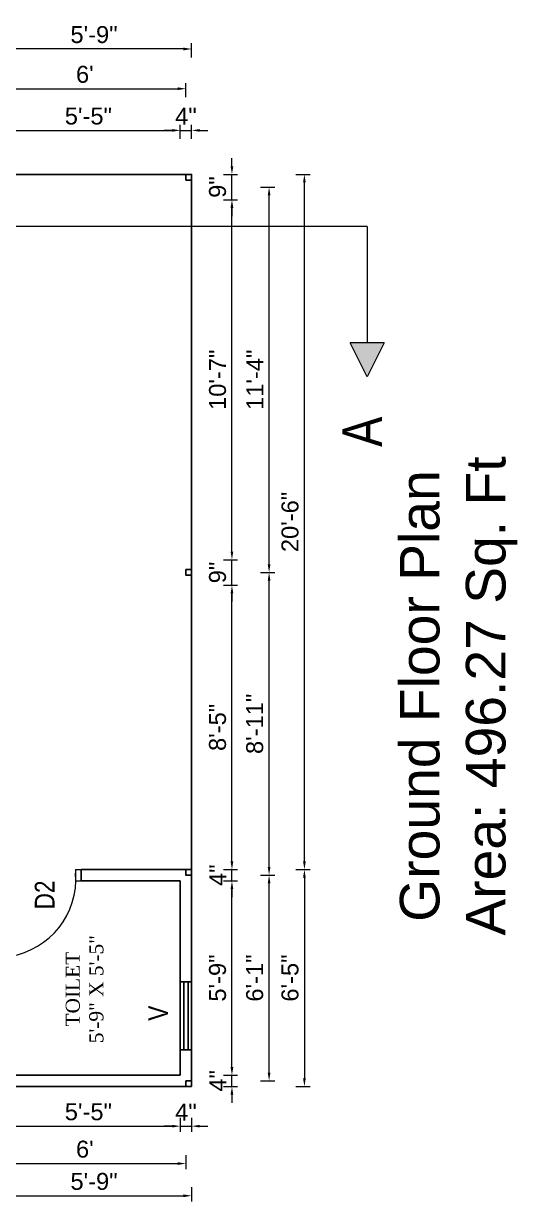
# Model space of a CAD drawing. Header units: inches. Extents: x 376358 to 406049, y -63575 to -53607.
# Drawn here: x 401661.8 to 401836.4, y -60130.7 to -59713.9 of the extents above; entities that cross this region are included whole.
import ezdxf

# ---------------------------------------------------------------- set-up
doc = ezdxf.new("R2010")
doc.units = ezdxf.units.IN
doc.header["$LTSCALE"] = 2
doc.header["$MEASUREMENT"] = 0
doc.header["$PDMODE"] = 34
doc.layers.get('0').update_dxf_attribs({"linetype": 'CONTINUOUS'})
doc.layers.get('DEFPOINTS').update_dxf_attribs({"color": 141, "linetype": 'CONTINUOUS'})
doc.layers.add('dimension', color=160, linetype='CONTINUOUS', lineweight=15)
doc.layers.add('steps', color=253, linetype='CONTINUOUS', lineweight=20)
doc.styles.add('Lettring Text', font='arial.ttf')
doc.styles.get("Standard").update_dxf_attribs({"font": 'ARIALN.TTF'})
doc.dimstyles.new('Copy of Standard', dxfattribs={"dimtxt": 6, "dimasz": 2.875, "dimexe": 2, "dimexo": 4, "dimgap": 2, "dimtad": 1, "dimdec": 0, "dimrnd": 1, "dimzin": 0, "dimdsep": 46, "dimlunit": 4, "dimtxsty": 'Lettring Text', "dimcen": 0.1, "dimclrd": 7, "dimclre": 7, "dimclrt": 7, "dimazin": 0, "dimtfac": 0.645, "dimtdec": 0, "dimtmove": 1, "dimatfit": 0, "dimfxl": 3, "dimfxlon": 1, "dimtfillclr": 256, "dimtolj": 1, "dimtzin": 0, "dimlwd": -1, "dimlwe": -1, "dimarcsym": 2})

# ---------------------------------------------------------------- blocks, each defined once
blk = doc.blocks.new('*D1199')
at = {"layer": 'DEFPOINTS', "color": 0, "ltscale": 0.5, "transparency": 16777216}
for p in [(401717.24, -59751.74), (401652.24, -59767.29), (401717.24, -60017.29)]:
    blk.add_point(p, dxfattribs=at)
at = {"layer": 'steps', "color": 7, "ltscale": 0.5, "transparency": 16777216}
for p, q in [((401652.24, -59754.74), (401652.24, -59749.74)), ((401717.24, -59754.74), (401717.24, -59749.74)), ((401655.12, -59751.74), (401714.37, -59751.74))]:
    blk.add_line(p, q, dxfattribs=at)
for points in [[(401655.12, -59751.26), (401655.12, -59752.22), (401652.24, -59751.74)], [(401714.37, -59751.26), (401714.37, -59752.22), (401717.24, -59751.74)]]:
    blk.add_solid(points, dxfattribs=at)
at = {"layer": 'steps', "color": 7, "ltscale": 0.5, "transparency": 16777216, "insert": (401684.74, -59746.69), "char_height": 6, "attachment_point": 5, "style": 'Lettring Text'}
blk.add_mtext('\\A1;5\'-5"', dxfattribs=at)
blk = doc.blocks.new('*D1200')
at = {"layer": 'DEFPOINTS', "color": 0, "ltscale": 0.5, "transparency": 16777216}
for p in [(401721.24, -59751.74), (401717.24, -60017.29), (401721.24, -60013.29)]:
    blk.add_point(p, dxfattribs=at)
at = {"layer": 'steps', "color": 7, "ltscale": 0.5, "transparency": 16777216}
for p, q in [((401717.24, -59754.74), (401717.24, -59749.74)), ((401721.24, -59754.74), (401721.24, -59749.74)), ((401714.37, -59751.74), (401711.49, -59751.74)), ((401717.24, -59751.74), (401721.24, -59751.74)), ((401724.12, -59751.74), (401726.99, -59751.74))]:
    blk.add_line(p, q, dxfattribs=at)
for points in [[(401714.37, -59751.26), (401714.37, -59752.22), (401717.24, -59751.74)], [(401724.12, -59751.26), (401724.12, -59752.22), (401721.24, -59751.74)]]:
    blk.add_solid(points, dxfattribs=at)
at = {"layer": 'steps', "color": 7, "ltscale": 0.5, "transparency": 16777216, "insert": (401719.24, -59746.74), "char_height": 6, "attachment_point": 5, "style": 'Lettring Text'}
blk.add_mtext('\\A1;4"', dxfattribs=at)
blk = doc.blocks.new('*D1202')
at = {"layer": 'DEFPOINTS', "color": 0, "ltscale": 0.5, "transparency": 16777216}
for p in [(401719.24, -59736.99), (401647.74, -59751.74), (401719.24, -59751.74)]:
    blk.add_point(p, dxfattribs=at)
at = {"layer": 'steps', "color": 7, "ltscale": 0.5, "transparency": 16777216}
for p, q in [((401647.74, -59739.99), (401647.74, -59734.99)), ((401650.62, -59736.99), (401716.37, -59736.99)), ((401719.24, -59739.99), (401719.24, -59734.99))]:
    blk.add_line(p, q, dxfattribs=at)
for points in [[(401650.62, -59736.51), (401650.62, -59737.47), (401647.74, -59736.99)], [(401716.37, -59736.51), (401716.37, -59737.47), (401719.24, -59736.99)]]:
    blk.add_solid(points, dxfattribs=at)
at = {"layer": 'steps', "color": 7, "ltscale": 0.5, "transparency": 16777216, "insert": (401683.49, -59731.93), "char_height": 6, "attachment_point": 5, "style": 'Lettring Text'}
blk.add_mtext("\\A1;6'", dxfattribs=at)
blk = doc.blocks.new('*D1203')
at = {"layer": 'DEFPOINTS', "color": 0, "ltscale": 0.5, "transparency": 16777216}
for p in [(401652.24, -59722.93), (401652.24, -59767.29), (401721.24, -59767.29)]:
    blk.add_point(p, dxfattribs=at)
at = {"layer": 'steps', "color": 7, "ltscale": 0.5, "transparency": 16777216}
for p, q in [((401652.24, -59725.93), (401652.24, -59720.93)), ((401721.24, -59725.93), (401721.24, -59720.93)), ((401718.37, -59722.93), (401655.12, -59722.93))]:
    blk.add_line(p, q, dxfattribs=at)
for points in [[(401655.12, -59722.45), (401655.12, -59723.41), (401652.24, -59722.93)], [(401718.37, -59722.45), (401718.37, -59723.41), (401721.24, -59722.93)]]:
    blk.add_solid(points, dxfattribs=at)
at = {"layer": 'steps', "color": 7, "ltscale": 0.5, "transparency": 16777216, "insert": (401686.74, -59717.87), "char_height": 6, "attachment_point": 5, "style": 'Lettring Text'}
blk.add_mtext('\\A1;5\'-9"', dxfattribs=at)
blk = doc.blocks.new('*D1205')
at = {"layer": 'DEFPOINTS', "color": 0, "ltscale": 0.5, "transparency": 16777216}
for p in [(401717.24, -60086.06), (401735.5, -60086.06), (401721.24, -60090.06)]:
    blk.add_point(p, dxfattribs=at)
at = {"layer": 'steps', "color": 7, "ltscale": 0.5, "transparency": 16777216}
for p, q in [((401735.5, -60083.18), (401735.5, -60080.31)), ((401732.5, -60086.06), (401737.5, -60086.06)), ((401735.5, -60090.06), (401735.5, -60086.06)), ((401732.5, -60090.06), (401737.5, -60090.06)), ((401735.5, -60092.93), (401735.5, -60095.81))]:
    blk.add_line(p, q, dxfattribs=at)
for points in [[(401735.02, -60083.18), (401735.98, -60083.18), (401735.5, -60086.06)], [(401735.02, -60092.93), (401735.98, -60092.93), (401735.5, -60090.06)]]:
    blk.add_solid(points, dxfattribs=at)
at = {"layer": 'steps', "color": 7, "ltscale": 0.5, "transparency": 16777216, "insert": (401730.5, -60088.06), "char_height": 6, "attachment_point": 5, "rotation": 90, "style": 'Lettring Text'}
blk.add_mtext('\\A1;4"', dxfattribs=at)
blk = doc.blocks.new('*D1206')
at = {"layer": 'DEFPOINTS', "color": 0, "ltscale": 0.5, "transparency": 16777216}
for p in [(401717.24, -60017.29), (401735.5, -60017.29), (401717.24, -60086.06)]:
    blk.add_point(p, dxfattribs=at)
at = {"layer": 'steps', "color": 7, "ltscale": 0.5, "transparency": 16777216}
for p, q in [((401732.5, -60017.29), (401737.5, -60017.29)), ((401735.5, -60083.18), (401735.5, -60020.16)), ((401732.5, -60086.06), (401737.5, -60086.06))]:
    blk.add_line(p, q, dxfattribs=at)
for points in [[(401735.02, -60020.16), (401735.98, -60020.16), (401735.5, -60017.29)], [(401735.02, -60083.18), (401735.98, -60083.18), (401735.5, -60086.06)]]:
    blk.add_solid(points, dxfattribs=at)
at = {"layer": 'steps', "color": 7, "ltscale": 0.5, "transparency": 16777216, "insert": (401730.43, -60051.67), "char_height": 6, "attachment_point": 5, "rotation": 90, "style": 'Lettring Text'}
blk.add_mtext('\\A1;5\'-9"', dxfattribs=at)
blk = doc.blocks.new('*D1207')
at = {"layer": 'DEFPOINTS', "color": 0, "ltscale": 0.5, "transparency": 16777216}
for p in [(401717.24, -60017.29), (401721.24, -60013.29), (401735.5, -60013.29)]:
    blk.add_point(p, dxfattribs=at)
at = {"layer": 'steps', "color": 7, "ltscale": 0.5, "transparency": 16777216}
for p, q in [((401735.5, -60010.41), (401735.5, -60007.54)), ((401732.5, -60013.29), (401737.5, -60013.29)), ((401732.5, -60017.29), (401737.5, -60017.29)), ((401735.5, -60017.29), (401735.5, -60013.29)), ((401735.5, -60020.16), (401735.5, -60023.04))]:
    blk.add_line(p, q, dxfattribs=at)
for points in [[(401735.02, -60010.41), (401735.98, -60010.41), (401735.5, -60013.29)], [(401735.02, -60020.16), (401735.98, -60020.16), (401735.5, -60017.29)]]:
    blk.add_solid(points, dxfattribs=at)
at = {"layer": 'steps', "color": 7, "ltscale": 0.5, "transparency": 16777216, "insert": (401730.5, -60015.29), "char_height": 6, "attachment_point": 5, "rotation": 90, "style": 'Lettring Text'}
blk.add_mtext('\\A1;4"', dxfattribs=at)
blk = doc.blocks.new('*D1208')
at = {"layer": 'DEFPOINTS', "color": 0, "ltscale": 0.5, "transparency": 16777216}
for p in [(401643.24, -59912.67), (401735.5, -59912.67), (401721.24, -60013.29)]:
    blk.add_point(p, dxfattribs=at)
at = {"layer": 'steps', "color": 7, "ltscale": 0.5, "transparency": 16777216}
for p, q in [((401732.5, -59912.67), (401737.5, -59912.67)), ((401735.5, -60010.41), (401735.5, -59915.55)), ((401732.5, -60013.29), (401737.5, -60013.29))]:
    blk.add_line(p, q, dxfattribs=at)
for points in [[(401735.02, -59915.55), (401735.98, -59915.55), (401735.5, -59912.67)], [(401735.02, -60010.41), (401735.98, -60010.41), (401735.5, -60013.29)]]:
    blk.add_solid(points, dxfattribs=at)
at = {"layer": 'steps', "color": 7, "ltscale": 0.5, "transparency": 16777216, "insert": (401730.43, -59962.98), "char_height": 6, "attachment_point": 5, "rotation": 90, "style": 'Lettring Text'}
blk.add_mtext('\\A1;8\'-5"', dxfattribs=at)
blk = doc.blocks.new('*D1209')
at = {"layer": 'DEFPOINTS', "color": 0, "ltscale": 0.5, "transparency": 16777216}
for p in [(401643.24, -59903.67), (401735.5, -59903.67), (401643.24, -59912.67)]:
    blk.add_point(p, dxfattribs=at)
at = {"layer": 'steps', "color": 7, "ltscale": 0.5, "transparency": 16777216}
for p, q in [((401735.5, -59900.8), (401735.5, -59897.92)), ((401732.5, -59903.67), (401737.5, -59903.67)), ((401735.5, -59912.67), (401735.5, -59903.67)), ((401732.5, -59912.67), (401737.5, -59912.67)), ((401735.5, -59915.55), (401735.5, -59918.42))]:
    blk.add_line(p, q, dxfattribs=at)
for points in [[(401735.02, -59900.8), (401735.98, -59900.8), (401735.5, -59903.67)], [(401735.02, -59915.55), (401735.98, -59915.55), (401735.5, -59912.67)]]:
    blk.add_solid(points, dxfattribs=at)
at = {"layer": 'steps', "color": 7, "ltscale": 0.5, "transparency": 16777216, "insert": (401730.43, -59908.17), "char_height": 6, "attachment_point": 5, "rotation": 90, "style": 'Lettring Text'}
blk.add_mtext('\\A1;9"', dxfattribs=at)
blk = doc.blocks.new('*D1210')
at = {"layer": 'DEFPOINTS', "color": 0, "ltscale": 0.5, "transparency": 16777216}
for p in [(401643.24, -59776.29), (401735.5, -59776.29), (401643.24, -59903.67)]:
    blk.add_point(p, dxfattribs=at)
at = {"layer": 'steps', "color": 7, "ltscale": 0.5, "transparency": 16777216}
for p, q in [((401732.5, -59776.29), (401737.5, -59776.29)), ((401735.5, -59900.8), (401735.5, -59779.16)), ((401732.5, -59903.67), (401737.5, -59903.67))]:
    blk.add_line(p, q, dxfattribs=at)
for points in [[(401735.02, -59779.16), (401735.98, -59779.16), (401735.5, -59776.29)], [(401735.02, -59900.8), (401735.98, -59900.8), (401735.5, -59903.67)]]:
    blk.add_solid(points, dxfattribs=at)
at = {"layer": 'steps', "color": 7, "ltscale": 0.5, "transparency": 16777216, "insert": (401730.43, -59839.98), "char_height": 6, "attachment_point": 5, "rotation": 90, "style": 'Lettring Text'}
blk.add_mtext('\\A1;10\'-7"', dxfattribs=at)
blk = doc.blocks.new('*D1211')
at = {"layer": 'DEFPOINTS', "color": 0, "ltscale": 0.5, "transparency": 16777216}
for p in [(401652.24, -59767.29), (401735.5, -59767.29), (401643.24, -59776.29)]:
    blk.add_point(p, dxfattribs=at)
at = {"layer": 'steps', "color": 7, "ltscale": 0.5, "transparency": 16777216}
for p, q in [((401735.5, -59764.41), (401735.5, -59761.54)), ((401732.5, -59767.29), (401737.5, -59767.29)), ((401735.5, -59776.29), (401735.5, -59767.29)), ((401732.5, -59776.29), (401737.5, -59776.29)), ((401735.5, -59779.16), (401735.5, -59782.04))]:
    blk.add_line(p, q, dxfattribs=at)
for points in [[(401735.02, -59764.41), (401735.98, -59764.41), (401735.5, -59767.29)], [(401735.02, -59779.16), (401735.98, -59779.16), (401735.5, -59776.29)]]:
    blk.add_solid(points, dxfattribs=at)
at = {"layer": 'steps', "color": 7, "ltscale": 0.5, "transparency": 16777216, "insert": (401730.43, -59771.79), "char_height": 6, "attachment_point": 5, "rotation": 90, "style": 'Lettring Text'}
blk.add_mtext('\\A1;9"', dxfattribs=at)
blk = doc.blocks.new('*D1212')
at = {"layer": 'DEFPOINTS', "color": 0, "ltscale": 0.5, "transparency": 16777216}
for p in [(401735.5, -60015.29), (401748.63, -60015.29), (401735.5, -60088.06)]:
    blk.add_point(p, dxfattribs=at)
at = {"layer": 'steps', "color": 7, "ltscale": 0.5, "transparency": 16777216}
for p, q in [((401745.63, -60015.29), (401750.63, -60015.29)), ((401748.63, -60085.18), (401748.63, -60018.16)), ((401745.63, -60088.06), (401750.63, -60088.06))]:
    blk.add_line(p, q, dxfattribs=at)
for points in [[(401748.15, -60018.16), (401749.11, -60018.16), (401748.63, -60015.29)], [(401748.15, -60085.18), (401749.11, -60085.18), (401748.63, -60088.06)]]:
    blk.add_solid(points, dxfattribs=at)
at = {"layer": 'steps', "color": 7, "ltscale": 0.5, "transparency": 16777216, "insert": (401743.57, -60051.67), "char_height": 6, "attachment_point": 5, "rotation": 90, "style": 'Lettring Text'}
blk.add_mtext('\\A1;6\'-1"', dxfattribs=at)
blk = doc.blocks.new('*D1213')
at = {"layer": 'DEFPOINTS', "color": 0, "ltscale": 0.5, "transparency": 16777216}
for p in [(401735.5, -59908.17), (401748.63, -59908.17), (401735.5, -60015.29)]:
    blk.add_point(p, dxfattribs=at)
at = {"layer": 'steps', "color": 7, "ltscale": 0.5, "transparency": 16777216}
for p, q in [((401745.63, -59908.17), (401750.63, -59908.17)), ((401748.63, -60012.41), (401748.63, -59911.05)), ((401745.63, -60015.29), (401750.63, -60015.29))]:
    blk.add_line(p, q, dxfattribs=at)
for points in [[(401748.15, -59911.05), (401749.11, -59911.05), (401748.63, -59908.17)], [(401748.15, -60012.41), (401749.11, -60012.41), (401748.63, -60015.29)]]:
    blk.add_solid(points, dxfattribs=at)
at = {"layer": 'steps', "color": 7, "ltscale": 0.5, "transparency": 16777216, "insert": (401743.57, -59961.73), "char_height": 6, "attachment_point": 5, "rotation": 90, "style": 'Lettring Text'}
blk.add_mtext('\\A1;8\'-11"', dxfattribs=at)
blk = doc.blocks.new('*D1214')
at = {"layer": 'DEFPOINTS', "color": 0, "ltscale": 0.5, "transparency": 16777216}
for p in [(401735.5, -59771.79), (401748.63, -59771.79), (401735.5, -59908.17)]:
    blk.add_point(p, dxfattribs=at)
at = {"layer": 'steps', "color": 7, "ltscale": 0.5, "transparency": 16777216}
for p, q in [((401745.63, -59771.79), (401750.63, -59771.79)), ((401748.63, -59905.3), (401748.63, -59774.66)), ((401745.63, -59908.17), (401750.63, -59908.17))]:
    blk.add_line(p, q, dxfattribs=at)
for points in [[(401748.15, -59774.66), (401749.11, -59774.66), (401748.63, -59771.79)], [(401748.15, -59905.3), (401749.11, -59905.3), (401748.63, -59908.17)]]:
    blk.add_solid(points, dxfattribs=at)
at = {"layer": 'steps', "color": 7, "ltscale": 0.5, "transparency": 16777216, "insert": (401743.62, -59839.98), "char_height": 6, "attachment_point": 5, "rotation": 90, "style": 'Lettring Text'}
blk.add_mtext('\\A1;11\'-4"', dxfattribs=at)
blk = doc.blocks.new('*D1215')
at = {"layer": 'DEFPOINTS', "color": 0, "ltscale": 0.5, "transparency": 16777216}
for p in [(401721.24, -59767.29), (401761.12, -59767.29), (401721.24, -60013.29)]:
    blk.add_point(p, dxfattribs=at)
at = {"layer": 'steps', "color": 7, "ltscale": 0.5, "transparency": 16777216}
for p, q in [((401758.12, -59767.29), (401763.12, -59767.29)), ((401761.12, -60010.41), (401761.12, -59770.16)), ((401758.12, -60013.29), (401763.12, -60013.29))]:
    blk.add_line(p, q, dxfattribs=at)
for points in [[(401760.64, -59770.16), (401761.59, -59770.16), (401761.12, -59767.29)], [(401760.64, -60010.41), (401761.59, -60010.41), (401761.12, -60013.29)]]:
    blk.add_solid(points, dxfattribs=at)
at = {"layer": 'steps', "color": 7, "ltscale": 0.5, "transparency": 16777216, "insert": (401756.05, -59890.29), "char_height": 6, "attachment_point": 5, "rotation": 90, "style": 'Lettring Text'}
blk.add_mtext('\\A1;20\'-6"', dxfattribs=at)
blk = doc.blocks.new('*D1216')
at = {"layer": 'DEFPOINTS', "color": 0, "ltscale": 0.5, "transparency": 16777216}
for p in [(401721.24, -60013.29), (401721.24, -60090.06), (401761.12, -60090.06)]:
    blk.add_point(p, dxfattribs=at)
at = {"layer": 'steps', "color": 7, "ltscale": 0.5, "transparency": 16777216}
for p, q in [((401758.12, -60013.29), (401763.12, -60013.29)), ((401761.12, -60016.16), (401761.12, -60087.18)), ((401758.12, -60090.06), (401763.12, -60090.06))]:
    blk.add_line(p, q, dxfattribs=at)
for points in [[(401760.64, -60016.16), (401761.59, -60016.16), (401761.12, -60013.29)], [(401760.64, -60087.18), (401761.59, -60087.18), (401761.12, -60090.06)]]:
    blk.add_solid(points, dxfattribs=at)
at = {"layer": 'steps', "color": 7, "ltscale": 0.5, "transparency": 16777216, "insert": (401756.05, -60051.67), "char_height": 6, "attachment_point": 5, "rotation": 90, "style": 'Lettring Text'}
blk.add_mtext('\\A1;6\'-5"', dxfattribs=at)
blk = doc.blocks.new('*D1220')
at = {"layer": 'DEFPOINTS', "color": 0, "ltscale": 0.5, "transparency": 16777216}
for p in [(401652.24, -60049.06), (401717.24, -60086.06), (401717.24, -60104.08)]:
    blk.add_point(p, dxfattribs=at)
at = {"layer": 'steps', "color": 7, "ltscale": 0.5, "transparency": 16777216}
for p, q in [((401652.24, -60101.08), (401652.24, -60106.08)), ((401655.12, -60104.08), (401714.37, -60104.08)), ((401717.24, -60101.08), (401717.24, -60106.08))]:
    blk.add_line(p, q, dxfattribs=at)
for points in [[(401655.12, -60103.6), (401655.12, -60104.56), (401652.24, -60104.08)], [(401714.37, -60103.6), (401714.37, -60104.56), (401717.24, -60104.08)]]:
    blk.add_solid(points, dxfattribs=at)
at = {"layer": 'steps', "color": 7, "ltscale": 0.5, "transparency": 16777216, "insert": (401684.74, -60099.03), "char_height": 6, "attachment_point": 5, "style": 'Lettring Text'}
blk.add_mtext('\\A1;5\'-5"', dxfattribs=at)
blk = doc.blocks.new('*D1221')
at = {"layer": 'DEFPOINTS', "color": 0, "ltscale": 0.5, "transparency": 16777216}
for p in [(401717.24, -60086.06), (401721.24, -60090.06), (401721.24, -60104.08)]:
    blk.add_point(p, dxfattribs=at)
at = {"layer": 'steps', "color": 7, "ltscale": 0.5, "transparency": 16777216}
for p, q in [((401714.37, -60104.08), (401711.49, -60104.08)), ((401717.24, -60101.08), (401717.24, -60106.08)), ((401717.24, -60104.08), (401721.24, -60104.08)), ((401721.24, -60101.08), (401721.24, -60106.08)), ((401724.12, -60104.08), (401726.99, -60104.08))]:
    blk.add_line(p, q, dxfattribs=at)
for points in [[(401714.37, -60103.6), (401714.37, -60104.56), (401717.24, -60104.08)], [(401724.12, -60103.6), (401724.12, -60104.56), (401721.24, -60104.08)]]:
    blk.add_solid(points, dxfattribs=at)
at = {"layer": 'steps', "color": 7, "ltscale": 0.5, "transparency": 16777216, "insert": (401719.24, -60099.08), "char_height": 6, "attachment_point": 5, "style": 'Lettring Text'}
blk.add_mtext('\\A1;4"', dxfattribs=at)
blk = doc.blocks.new('*D1223')
at = {"layer": 'DEFPOINTS', "color": 0, "ltscale": 0.5, "transparency": 16777216}
for p in [(401647.74, -60104.08), (401719.24, -60104.08), (401719.24, -60117.31)]:
    blk.add_point(p, dxfattribs=at)
at = {"layer": 'steps', "color": 7, "ltscale": 0.5, "transparency": 16777216}
for p, q in [((401647.74, -60114.31), (401647.74, -60119.31)), ((401650.62, -60117.31), (401716.37, -60117.31)), ((401719.24, -60114.31), (401719.24, -60119.31))]:
    blk.add_line(p, q, dxfattribs=at)
for points in [[(401650.62, -60116.84), (401650.62, -60117.79), (401647.74, -60117.31)], [(401716.37, -60116.84), (401716.37, -60117.79), (401719.24, -60117.31)]]:
    blk.add_solid(points, dxfattribs=at)
at = {"layer": 'steps', "color": 7, "ltscale": 0.5, "transparency": 16777216, "insert": (401683.49, -60112.25), "char_height": 6, "attachment_point": 5, "style": 'Lettring Text'}
blk.add_mtext("\\A1;6'", dxfattribs=at)
blk = doc.blocks.new('*D1225')
at = {"layer": 'DEFPOINTS', "color": 0, "ltscale": 0.5, "transparency": 16777216}
for p in [(401652.24, -60049.06), (401721.24, -60090.06), (401721.24, -60128.72)]:
    blk.add_point(p, dxfattribs=at)
at = {"layer": 'steps', "color": 7, "ltscale": 0.5, "transparency": 16777216}
for p, q in [((401652.24, -60125.72), (401652.24, -60130.72)), ((401721.24, -60125.72), (401721.24, -60130.72)), ((401655.12, -60128.72), (401718.37, -60128.72))]:
    blk.add_line(p, q, dxfattribs=at)
for points in [[(401655.12, -60128.24), (401655.12, -60129.2), (401652.24, -60128.72)], [(401718.37, -60128.24), (401718.37, -60129.2), (401721.24, -60128.72)]]:
    blk.add_solid(points, dxfattribs=at)
at = {"layer": 'steps', "color": 7, "ltscale": 0.5, "transparency": 16777216, "insert": (401686.74, -60123.66), "char_height": 6, "attachment_point": 5, "style": 'Lettring Text'}
blk.add_mtext('\\A1;5\'-9"', dxfattribs=at)

msp = doc.modelspace()

# ---------------------------------------------------------------- hatches: boundary and pattern name
at = {"linetype": 'ByBlock', "lineweight": 5}
msp.add_hatch(color=7, dxfattribs=at).paths.add_polyline_path([(401783.33, -59838.93), (401789.33, -59826.93), (401777.33, -59826.93)])

# ---------------------------------------------------------------- linework, layer by layer
at = {"ltscale": 0.5}
for p, q in [((401721.24, -59767.29), (401478.24, -59767.29)), ((401721.24, -59767.29), (401652.24, -59767.29)), ((401721.24, -60013.29), (401721.24, -59767.29)), ((401682.24, -60013.29), (401721.24, -60013.29)), ((401682.24, -60013.29), (401682.24, -60017.29)), ((401682.24, -60017.29), (401717.24, -60017.29)), ((401717.24, -60086.06), (401717.24, -60017.29)), ((401721.24, -60090.06), (401721.24, -60013.29)), ((401717.24, -60053.06), (401721.24, -60053.06)), ((401718.49, -60053.06), (401718.49, -60077.06)), ((401719.99, -60053.06), (401719.99, -60077.06)), ((401717.24, -60077.06), (401721.24, -60077.06)), ((401652.24, -60086.06), (401717.24, -60086.06)), ((401721.24, -60090.06), (401478.24, -60090.06)), ((401648.24, -60090.06), (401721.24, -60090.06))]:
    msp.add_line(p, q, dxfattribs=at)
at = {"color": 7, "linetype": 'ByBlock', "lineweight": 5}
for p, q in [((401783.33, -59785.76), (401416.6, -59785.76)), ((401783.33, -59785.76), (401783.33, -59826.93)), ((401789.33, -59826.93), (401777.33, -59826.93)), ((401783.33, -59838.93), (401777.33, -59826.93)), ((401789.33, -59826.93), (401783.33, -59838.93))]:
    msp.add_line(p, q, dxfattribs=at)
at = {"ltscale": 0.5}
for points in [[(401721.24, -59769.29), (401721.24, -59767.29), (401719.24, -59767.29), (401719.24, -59769.29)], [(401721.24, -59909.17), (401721.24, -59907.17), (401719.24, -59907.17), (401719.24, -59909.17)], [(401721.24, -60015.29), (401721.24, -60013.29), (401719.24, -60013.29), (401719.24, -60015.29)], [(401721.24, -60090.06), (401721.24, -60088.06), (401719.24, -60088.06), (401719.24, -60090.06)]]:
    msp.add_lwpolyline(points, close=True, dxfattribs=at)
at = {"layer": 'dimension', "ltscale": 7}
for p, q in [((401680.24, -60013.29), (401680.24, -60017.29)), ((401680.24, -60013.29), (401682.24, -60013.29)), ((401680.24, -60017.29), (401682.24, -60017.29)), ((401682.24, -60013.29), (401682.24, -60017.29))]:
    msp.add_line(p, q, dxfattribs=at)
msp.add_arc((401652.65, -60016.64), 27.67, 279.1337, 4.3044, dxfattribs=at)

# ---------------------------------------------------------------- texts
at = {"color": 7, "linetype": 'ByBlock', "lineweight": 5, "char_height": 14, "rotation": 90}
for s, insert, width, attachment_point in [('A', (401788.52, -59853.03), 26.5803, 9), ('{\\fArial CE|b0|i0|c238|p34;Ground Floor Plan\\PArea: \\fArial CE|b0|i0|c0|p34;496.27\\fArial CE|b0|i0|c238|p34; Sq. Ft}', (401815.65, -59951.88), 235.547, 5)]:
    msp.add_mtext(s, dxfattribs=dict(at, insert=insert, width=width, attachment_point=attachment_point))
at = {"layer": 'steps', "color": 7, "ltscale": 0.3, "char_height": 7, "attachment_point": 8, "rotation": 90}
for s, insert in [('D2', (401672.79, -60022.27)), ('V', (401712.92, -60064.12))]:
    msp.add_mtext_dynamic_manual_height_columns(s, width=18.6213, gutter_width=40, heights=[0], dxfattribs=dict(at, insert=insert))
at = {"layer": 'steps', "color": 7, "ltscale": 0.3, "insert": (401676.71, -60055.61), "char_height": 5, "width": 55.268, "attachment_point": 2, "rotation": 90}
msp.add_mtext('{\\fTimes New Roman|b0|i0|c0|p18;TOILET\\P5\'-9" X 5\'-5"}', dxfattribs=at)

# ---------------------------------------------------------------- dimensions: what is measured, and where the dimension line sits
at = {"layer": 'steps', "ltscale": 0.5}
for base, p1, p2, angle, picture, middle in [((401652.24, -59722.93), (401721.24, -59767.29), (401652.24, -59767.29), 180, '*D1203', (401686.74, -59717.87)), ((401719.24265341, -59736.99277767), (401647.74265341, -59751.73648099), (401719.24265341, -59751.73648099), 180, '*D1202', (401683.49265341, -59731.92933974)), ((401717.24, -59751.74), (401652.24, -59767.29), (401717.24, -60017.29), 180, '*D1199', (401684.74, -59746.69)), ((401761.12, -59767.29), (401721.24, -60013.29), (401721.24, -59767.29), 90, '*D1215', (401756.05, -59890.29)), ((401748.63, -59771.79), (401735.5, -59908.17), (401735.5, -59771.79), 90, '*D1214', (401743.62, -59839.98)), ((401735.5, -59776.29), (401643.24, -59903.67), (401643.24, -59776.29), 90, '*D1210', (401730.43, -59839.98)), ((401748.63, -59908.17), (401735.5, -60015.29), (401735.5, -59908.17), 90, '*D1213', (401743.57, -59961.73)), ((401735.5, -59912.67), (401721.24, -60013.29), (401643.24, -59912.67), 90, '*D1208', (401730.43, -59962.98)), ((401735.5, -60017.29), (401717.24, -60086.06), (401717.24, -60017.29), 90, '*D1206', (401730.43, -60051.67)), ((401761.12, -60090.06), (401721.24, -60013.29), (401721.24, -60090.06), 90, '*D1216', (401756.05, -60051.67)), ((401748.63, -60015.29), (401735.5, -60088.06), (401735.5, -60015.29), 90, '*D1212', (401743.57, -60051.67)), ((401717.24, -60104.08), (401652.24, -60049.06), (401717.24, -60086.06), 180, '*D1220', (401684.74, -60099.03)), ((401721.24, -60128.72), (401652.24, -60049.06), (401721.24, -60090.06), 180, '*D1225', (401686.74, -60123.66)), ((401719.24265341, -60117.31431744), (401647.74265341, -60104.07916562), (401719.24265341, -60104.07916562), 180, '*D1223', (401683.49265341, -60112.25087952))]:
    dim = msp.add_linear_dim(base=base, p1=p1, p2=p2, angle=angle, dimstyle='Copy of Standard', dxfattribs=at)
    dim.commit()
    dim.dimension.update_dxf_attribs({"geometry": picture, "text_midpoint": middle})
for base, p1, p2, angle, picture, middle in [((401721.24, -59751.74), (401717.24, -60017.29), (401721.24, -60013.29), 180, '*D1200', (401719.24, -59751.74)), ((401735.5, -59767.29), (401643.24, -59776.29), (401652.24, -59767.29), 90, '*D1211', (401735.5, -59771.79)), ((401735.5, -59903.67), (401643.24, -59912.67), (401643.24, -59903.67), 90, '*D1209', (401735.5, -59908.17)), ((401735.5, -60013.29), (401717.24, -60017.29), (401721.24, -60013.29), 90, '*D1207', (401735.5, -60015.29)), ((401735.5, -60086.06), (401721.24, -60090.06), (401717.24, -60086.06), 90, '*D1205', (401735.5, -60088.06)), ((401721.24, -60104.08), (401717.24, -60086.06), (401721.24, -60090.06), 180, '*D1221', (401719.24, -60104.08))]:
    dim = msp.add_linear_dim(base=base, p1=p1, p2=p2, angle=angle, dimstyle='Copy of Standard', dxfattribs=at)
    dim.commit()
    dim.dimension.update_dxf_attribs({"geometry": picture, "text_midpoint": middle, "dimtype": 160})

doc.saveas('drawing.dxf')
